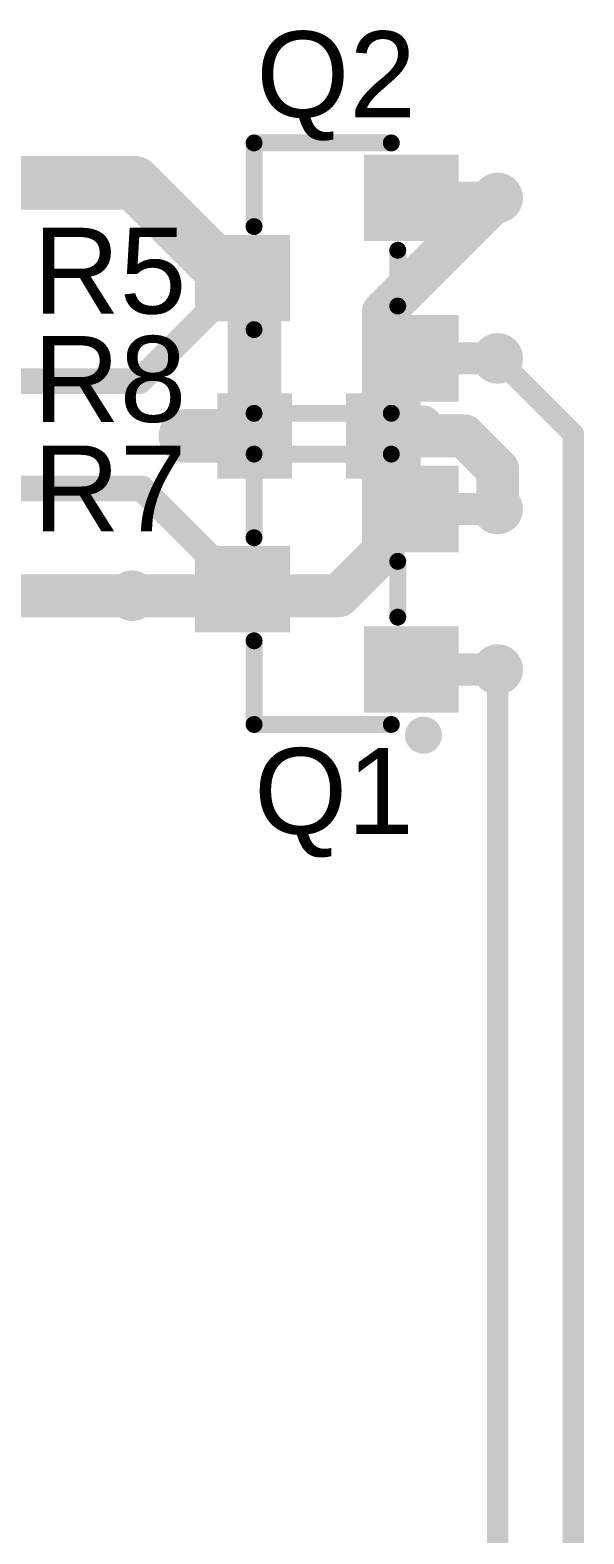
# Model space of a CAD drawing. Header units: millimetres. Extents: x -1.36 to 1.18, y -0.07 to 2.63.
# Drawn here: x 0.265 to 0.523, y 1.636 to 2.337 of the extents above; entities that cross this region are included whole.
import ezdxf

# ---------------------------------------------------------------- set-up
doc = ezdxf.new("R2010")
doc.units = ezdxf.units.MM
doc.header["$MEASUREMENT"] = 0
for name, color, linetype in [('BottomLayer', 5, 'Continuous'), ('BottomPaste', 16, 'Continuous'), ('BottomSolder', 6, 'Continuous'), ('TopLayer', 1, 'Continuous'), ('TopOverlay', 2, 'Continuous'), ('TopPaste', 8, 'Continuous'), ('TopSolder', 216, 'Continuous'), ('ViaHoleLayer', 16, 'Continuous')]:
    doc.layers.add(name, color=color, linetype=linetype)
doc.styles.add('Arial', font='arial.ttf', dxfattribs={"height": 0.2})

# ---------------------------------------------------------------- blocks, each defined once
blk = doc.blocks.new('SOT_23_69')
at = {"layer": 'TopLayer'}
for points in [[(-0.01614, 0.05748), (0.01614, 0.05748), (0.01614, 0.02126), (-0.01614, 0.02126)], [(-0.05354, -0.02126), (-0.02126, -0.02126), (-0.02126, -0.05748), (-0.05354, -0.05748)], [(0.02126, -0.02126), (0.05354, -0.02126), (0.05354, -0.05748), (0.02126, -0.05748)]]:
    blk.add_hatch(color=1, dxfattribs=at).paths.add_polyline_path(points)
at = {"layer": 'TopPaste'}
for points in [[(-0.01614, 0.05748), (0.01614, 0.05748), (0.01614, 0.02126), (-0.01614, 0.02126)], [(-0.05354, -0.02126), (-0.02126, -0.02126), (-0.02126, -0.05748), (-0.05354, -0.05748)], [(0.02126, -0.02126), (0.05354, -0.02126), (0.05354, -0.05748), (0.02126, -0.05748)]]:
    blk.add_hatch(color=8, dxfattribs=at).paths.add_polyline_path(points)
at = {"layer": 'TopSolder'}
for points in [[(-0.02014, 0.06148), (0.02014, 0.06148), (0.02014, 0.01726), (-0.02014, 0.01726)], [(-0.05754, -0.01726), (-0.01726, -0.01726), (-0.01726, -0.06148), (-0.05754, -0.06148)], [(0.01726, -0.01726), (0.05754, -0.01726), (0.05754, -0.06148), (0.01726, -0.06148)]]:
    blk.add_hatch(color=216, dxfattribs=at).paths.add_polyline_path(points)
at = {"layer": 'TopOverlay', "const_width": 0.00787}
for points in [[(-0.063, 0.034), (-0.063, -0.03)], [(-0.063, 0.034), (-0.024, 0.034)], [(0.024, 0.034), (0.063, 0.034)], [(0.063, 0.034), (0.063, -0.03)], [(-0.013, -0.033), (0.013, -0.033)]]:
    blk.add_lwpolyline(points, dxfattribs=at)
at = {"layer": 'TopOverlay'}
for points, const_width in [([(-0.06497, 0.034, 1), (-0.06103, 0.034, 1)], 0.00394), ([(-0.06497, 0.034, 1), (-0.06103, 0.034, 1)], 0.00394), ([(-0.02597, 0.034, 1), (-0.02203, 0.034, 1)], 0.00394), ([(0.02203, 0.034, 1), (0.02597, 0.034, 1)], 0.00394), ([(0.06103, 0.034, 1), (0.06497, 0.034, 1)], 0.00394), ([(0.06103, 0.034, 1), (0.06497, 0.034, 1)], 0.00394), ([(-0.06497, -0.03, 1), (-0.06103, -0.03, 1)], 0.00394), ([(0.06103, -0.03, 1), (0.06497, -0.03, 1)], 0.00394), ([(-0.01497, -0.033, 1), (-0.01103, -0.033, 1)], 0.00394), ([(0.01103, -0.033, 1), (0.01497, -0.033, 1)], 0.00394), ([(-0.06439, -0.045, 1), (-0.07161, -0.045, 1)], 0.01), ([(-0.07411, -0.045, 1), (-0.06911, -0.045, 1)], 0.005), ([(-0.06689, -0.045, 1), (-0.06189, -0.045, 1)], 0.005)]:
    blk.add_lwpolyline(points, format="xyb", close=True, dxfattribs=dict(at, const_width=const_width))
blk = doc.blocks.new('SOT_23_70')
at = {"layer": 'TopLayer'}
for points in [[(-0.01614, 0.05748), (0.01614, 0.05748), (0.01614, 0.02126), (-0.01614, 0.02126)], [(-0.05354, -0.02126), (-0.02126, -0.02126), (-0.02126, -0.05748), (-0.05354, -0.05748)], [(0.02126, -0.02126), (0.05354, -0.02126), (0.05354, -0.05748), (0.02126, -0.05748)]]:
    blk.add_hatch(color=1, dxfattribs=at).paths.add_polyline_path(points)
at = {"layer": 'TopPaste'}
for points in [[(-0.01614, 0.05748), (0.01614, 0.05748), (0.01614, 0.02126), (-0.01614, 0.02126)], [(-0.05354, -0.02126), (-0.02126, -0.02126), (-0.02126, -0.05748), (-0.05354, -0.05748)], [(0.02126, -0.02126), (0.05354, -0.02126), (0.05354, -0.05748), (0.02126, -0.05748)]]:
    blk.add_hatch(color=8, dxfattribs=at).paths.add_polyline_path(points)
at = {"layer": 'TopSolder'}
for points in [[(-0.02014, 0.06148), (0.02014, 0.06148), (0.02014, 0.01726), (-0.02014, 0.01726)], [(-0.05754, -0.01726), (-0.01726, -0.01726), (-0.01726, -0.06148), (-0.05754, -0.06148)], [(0.01726, -0.01726), (0.05754, -0.01726), (0.05754, -0.06148), (0.01726, -0.06148)]]:
    blk.add_hatch(color=216, dxfattribs=at).paths.add_polyline_path(points)
at = {"layer": 'TopOverlay', "const_width": 0.00787}
for points in [[(-0.063, 0.034), (-0.063, -0.03)], [(-0.063, 0.034), (-0.024, 0.034)], [(0.024, 0.034), (0.063, 0.034)], [(0.063, 0.034), (0.063, -0.03)], [(-0.013, -0.033), (0.013, -0.033)]]:
    blk.add_lwpolyline(points, dxfattribs=at)
at = {"layer": 'TopOverlay'}
for points, const_width in [([(-0.06497, 0.034, 1), (-0.06103, 0.034, 1)], 0.00394), ([(-0.06497, 0.034, 1), (-0.06103, 0.034, 1)], 0.00394), ([(-0.02597, 0.034, 1), (-0.02203, 0.034, 1)], 0.00394), ([(0.02203, 0.034, 1), (0.02597, 0.034, 1)], 0.00394), ([(0.06103, 0.034, 1), (0.06497, 0.034, 1)], 0.00394), ([(0.06103, 0.034, 1), (0.06497, 0.034, 1)], 0.00394), ([(-0.06497, -0.03, 1), (-0.06103, -0.03, 1)], 0.00394), ([(0.06103, -0.03, 1), (0.06497, -0.03, 1)], 0.00394), ([(-0.01497, -0.033, 1), (-0.01103, -0.033, 1)], 0.00394), ([(0.01103, -0.033, 1), (0.01497, -0.033, 1)], 0.00394), ([(-0.06439, -0.045, 1), (-0.07161, -0.045, 1)], 0.01), ([(-0.07411, -0.045, 1), (-0.06911, -0.045, 1)], 0.005), ([(-0.06689, -0.045, 1), (-0.06189, -0.045, 1)], 0.005)]:
    blk.add_lwpolyline(points, format="xyb", close=True, dxfattribs=dict(at, const_width=const_width))
blk = doc.blocks.new('C__0603_B_90')
at = {"layer": 'BottomLayer'}
for points in [[(-0.045, -0.0175), (-0.045, 0.0175), (-0.015, 0.0175), (-0.015, -0.0175)], [(0.015, -0.0175), (0.015, 0.0175), (0.045, 0.0175), (0.045, -0.0175)]]:
    blk.add_hatch(color=5, dxfattribs=at).paths.add_polyline_path(points)
at = {"layer": 'BottomPaste'}
for points in [[(-0.045, -0.0175), (-0.045, 0.0175), (-0.015, 0.0175), (-0.015, -0.0175)], [(0.015, -0.0175), (0.015, 0.0175), (0.045, 0.0175), (0.045, -0.0175)]]:
    blk.add_hatch(color=16, dxfattribs=at).paths.add_polyline_path(points)
at = {"layer": 'BottomSolder'}
for points in [[(-0.04736, -0.01986), (-0.04736, 0.01986), (-0.01264, 0.01986), (-0.01264, -0.01986)], [(0.01264, -0.01986), (0.01264, 0.01986), (0.04736, 0.01986), (0.04736, -0.01986)]]:
    blk.add_hatch(color=6, dxfattribs=at).paths.add_polyline_path(points)

msp = doc.modelspace()

# ---------------------------------------------------------------- hatches: boundary and pattern name
at = {"layer": 'BottomLayer'}
h = msp.add_hatch(color=5, dxfattribs=at)
edge = h.paths.add_edge_path()
edge.add_arc((0.4826, 2.25893), 0.01181, 0, 360)
h = msp.add_hatch(color=5, dxfattribs=at)
edge = h.paths.add_edge_path()
edge.add_arc((0.4826, 2.18413), 0.01181, 0, 360)
h = msp.add_hatch(color=5, dxfattribs=at)
edge = h.paths.add_edge_path()
edge.add_arc((0.337, 2.148), 0.01181, 0, 360)
h = msp.add_hatch(color=5, dxfattribs=at)
edge = h.paths.add_edge_path()
edge.add_arc((0.4826, 2.11393), 0.01181, 0, 360)
h = msp.add_hatch(color=5, dxfattribs=at)
edge = h.paths.add_edge_path()
edge.add_arc((0.31214, 2.07353), 0.01181, 0, 360)
h = msp.add_hatch(color=5, dxfattribs=at)
edge = h.paths.add_edge_path()
edge.add_arc((0.4826, 2.03913), 0.01181, 0, 360)
at = {"layer": 'TopLayer'}
h = msp.add_hatch(color=1, dxfattribs=at)
edge = h.paths.add_edge_path()
edge.add_arc((0.4826, 2.25893), 0.01181, 0, 360)
h = msp.add_hatch(color=1, dxfattribs=at)
edge = h.paths.add_edge_path()
edge.add_arc((0.4826, 2.18413), 0.01181, 0, 360)
h = msp.add_hatch(color=1, dxfattribs=at)
edge = h.paths.add_edge_path()
edge.add_arc((0.337, 2.148), 0.01181, 0, 360)
h = msp.add_hatch(color=1, dxfattribs=at)
edge = h.paths.add_edge_path()
edge.add_arc((0.4826, 2.11393), 0.01181, 0, 360)
h = msp.add_hatch(color=1, dxfattribs=at)
edge = h.paths.add_edge_path()
edge.add_arc((0.31214, 2.07353), 0.01181, 0, 360)
h = msp.add_hatch(color=1, dxfattribs=at)
edge = h.paths.add_edge_path()
edge.add_arc((0.4826, 2.03913), 0.01181, 0, 360)
at = {"layer": 'ViaHoleLayer'}
h = msp.add_hatch(color=16, dxfattribs=at)
edge = h.paths.add_edge_path()
edge.add_arc((0.4826, 2.25893), 0.00591, 0, 360)
h = msp.add_hatch(color=16, dxfattribs=at)
edge = h.paths.add_edge_path()
edge.add_arc((0.4826, 2.18413), 0.00591, 0, 360)
h = msp.add_hatch(color=16, dxfattribs=at)
edge = h.paths.add_edge_path()
edge.add_arc((0.337, 2.148), 0.00591, 0, 360)
h = msp.add_hatch(color=16, dxfattribs=at)
edge = h.paths.add_edge_path()
edge.add_arc((0.4826, 2.11393), 0.00591, 0, 360)
h = msp.add_hatch(color=16, dxfattribs=at)
edge = h.paths.add_edge_path()
edge.add_arc((0.31214, 2.07353), 0.00591, 0, 360)
h = msp.add_hatch(color=16, dxfattribs=at)
edge = h.paths.add_edge_path()
edge.add_arc((0.4826, 2.03913), 0.00591, 0, 360)

# ---------------------------------------------------------------- linework, layer by layer
at = {"layer": 'BottomLayer'}
for points, const_width in [([(0.238, 2.266), (0.31315, 2.266)], 0.025), ([(0.31315, 2.266), (0.36926, 2.20988)], 0.025), ([(0.42926, 2.2056), (0.4826, 2.25893)], 0.02), ([(0.36926, 2.148), (0.36926, 2.20988)], 0.025), ([(0.42926, 2.148), (0.42926, 2.2056)], 0.02), ([(0.4826, 2.18413), (0.51783, 2.1489)], 0.01), ([(0.337, 2.148), (0.36926, 2.148)], 0.025), ([(0.42926, 2.09426), (0.42926, 2.148)], 0.02), ([(0.42926, 2.148), (0.467, 2.148)], 0.02), ([(0.467, 2.148), (0.4826, 2.1324)], 0.02), ([(0.51783, 1.36683), (0.51783, 2.1489)], 0.01), ([(0.4826, 2.11393), (0.4826, 2.1324)], 0.02), ([(0.40853, 2.07353), (0.42926, 2.09426)], 0.02), ([(0.31214, 2.07353), (0.40853, 2.07353)], 0.02), ([(0.4826, 1.3566), (0.4826, 2.03913)], 0.01)]:
    msp.add_lwpolyline(points, dxfattribs=dict(at, const_width=const_width))
for points, const_width in [([(0.3069, 2.266, 1), (0.3194, 2.266, 1)], 0.0125), ([(0.3069, 2.266, 1), (0.3194, 2.266, 1)], 0.0125), ([(0.4776, 2.25893, 1), (0.4876, 2.25893, 1)], 0.01), ([(0.36301, 2.20988, 1), (0.37551, 2.20988, 1)], 0.0125), ([(0.36301, 2.20988, 1), (0.37551, 2.20988, 1)], 0.0125), ([(0.42426, 2.2056, 1), (0.43426, 2.2056, 1)], 0.01), ([(0.42426, 2.2056, 1), (0.43426, 2.2056, 1)], 0.01), ([(0.4801, 2.18413, 1), (0.4851, 2.18413, 1)], 0.005), ([(0.33075, 2.148, 1), (0.34325, 2.148, 1)], 0.0125), ([(0.36301, 2.148, 1), (0.37551, 2.148, 1)], 0.0125), ([(0.36301, 2.148, 1), (0.37551, 2.148, 1)], 0.0125), ([(0.42426, 2.148, 1), (0.43426, 2.148, 1)], 0.01), ([(0.42426, 2.148, 1), (0.43426, 2.148, 1)], 0.01), ([(0.42426, 2.148, 1), (0.43426, 2.148, 1)], 0.01), ([(0.462, 2.148, 1), (0.472, 2.148, 1)], 0.01), ([(0.462, 2.148, 1), (0.472, 2.148, 1)], 0.01), ([(0.51533, 2.1489, 1), (0.52033, 2.1489, 1)], 0.005), ([(0.51533, 2.1489, 1), (0.52033, 2.1489, 1)], 0.005), ([(0.4776, 2.1324, 1), (0.4876, 2.1324, 1)], 0.01), ([(0.4776, 2.1324, 1), (0.4876, 2.1324, 1)], 0.01), ([(0.4776, 2.11393, 1), (0.4876, 2.11393, 1)], 0.01), ([(0.42426, 2.09426, 1), (0.43426, 2.09426, 1)], 0.01), ([(0.42426, 2.09426, 1), (0.43426, 2.09426, 1)], 0.01), ([(0.30714, 2.07353, 1), (0.31714, 2.07353, 1)], 0.01), ([(0.40353, 2.07353, 1), (0.41353, 2.07353, 1)], 0.01), ([(0.40353, 2.07353, 1), (0.41353, 2.07353, 1)], 0.01), ([(0.4801, 2.03913, 1), (0.4851, 2.03913, 1)], 0.005)]:
    msp.add_lwpolyline(points, format="xyb", close=True, dxfattribs=dict(at, const_width=const_width))
at = {"layer": 'TopLayer'}
for points, const_width in [([(0.44237, 2.25893), (0.4826, 2.25893)], 0.015), ([(0.35152, 2.21139), (0.36166, 2.22153)], 0.012), ([(0.36166, 2.22153), (0.36363, 2.22153)], 0.012), ([(0.31563, 2.17353), (0.35152, 2.20942)], 0.012), ([(0.35152, 2.20942), (0.35152, 2.21139)], 0.012), ([(0.44237, 2.18413), (0.4826, 2.18413)], 0.015), ([(0.239, 2.17353), (0.31563, 2.17353)], 0.012), ([(0.238, 2.12353), (0.31663, 2.12353)], 0.012), ([(0.31663, 2.12353), (0.35152, 2.08864)], 0.012), ([(0.44237, 2.11393), (0.4826, 2.11393)], 0.015), ([(0.35152, 2.08667), (0.35152, 2.08864)], 0.012), ([(0.35152, 2.08667), (0.36166, 2.07653)], 0.012), ([(0.1033, 2.07353), (0.31214, 2.07353)], 0.02), ([(0.36166, 2.07653), (0.36363, 2.07653)], 0.012), ([(0.44237, 2.03913), (0.4826, 2.03913)], 0.015)]:
    msp.add_lwpolyline(points, dxfattribs=dict(at, const_width=const_width))
for points, const_width in [([(0.43862, 2.25893, 1), (0.44612, 2.25893, 1)], 0.0075), ([(0.47885, 2.25893, 1), (0.48635, 2.25893, 1)], 0.0075), ([(0.35866, 2.22153, 1), (0.36466, 2.22153, 1)], 0.006), ([(0.35866, 2.22153, 1), (0.36466, 2.22153, 1)], 0.006), ([(0.36063, 2.22153, 1), (0.36663, 2.22153, 1)], 0.006), ([(0.34852, 2.21139, 1), (0.35452, 2.21139, 1)], 0.006), ([(0.34852, 2.21139, 1), (0.35452, 2.21139, 1)], 0.006), ([(0.34852, 2.20942, 1), (0.35452, 2.20942, 1)], 0.006), ([(0.34852, 2.20942, 1), (0.35452, 2.20942, 1)], 0.006), ([(0.43862, 2.18413, 1), (0.44612, 2.18413, 1)], 0.0075), ([(0.47885, 2.18413, 1), (0.48635, 2.18413, 1)], 0.0075), ([(0.31263, 2.17353, 1), (0.31863, 2.17353, 1)], 0.006), ([(0.31263, 2.17353, 1), (0.31863, 2.17353, 1)], 0.006), ([(0.31363, 2.12353, 1), (0.31963, 2.12353, 1)], 0.006), ([(0.31363, 2.12353, 1), (0.31963, 2.12353, 1)], 0.006), ([(0.43862, 2.11393, 1), (0.44612, 2.11393, 1)], 0.0075), ([(0.47885, 2.11393, 1), (0.48635, 2.11393, 1)], 0.0075), ([(0.34852, 2.08864, 1), (0.35452, 2.08864, 1)], 0.006), ([(0.34852, 2.08864, 1), (0.35452, 2.08864, 1)], 0.006), ([(0.34852, 2.08667, 1), (0.35452, 2.08667, 1)], 0.006), ([(0.34852, 2.08667, 1), (0.35452, 2.08667, 1)], 0.006), ([(0.30714, 2.07353, 1), (0.31714, 2.07353, 1)], 0.01), ([(0.35866, 2.07653, 1), (0.36466, 2.07653, 1)], 0.006), ([(0.35866, 2.07653, 1), (0.36466, 2.07653, 1)], 0.006), ([(0.36063, 2.07653, 1), (0.36663, 2.07653, 1)], 0.006), ([(0.43862, 2.03913, 1), (0.44612, 2.03913, 1)], 0.0075), ([(0.47885, 2.03913, 1), (0.48635, 2.03913, 1)], 0.0075)]:
    msp.add_lwpolyline(points, format="xyb", close=True, dxfattribs=dict(at, const_width=const_width))

# ---------------------------------------------------------------- block references
for name, p, rotation in [('SOT_23_69', (0.403, 2.22153), 90), ('C__0603_B_90', (0.39926, 2.148), 180), ('SOT_23_70', (0.403, 2.07653), 90)]:
    msp.add_blockref(name, p, dxfattribs=dict(rotation=rotation))

# ---------------------------------------------------------------- texts
at = {"layer": 'TopOverlay', "style": 'Arial'}
for s, p in [('Q2', (0.37, 2.29653)), ('R5', (0.266, 2.205)), ('R8', (0.266, 2.15453)), ('R7', (0.266, 2.10353)), ('Q1', (0.369, 1.96253))]:
    msp.add_text(s, height=0.04, dxfattribs=at).set_placement(p)

doc.saveas('drawing.dxf')
